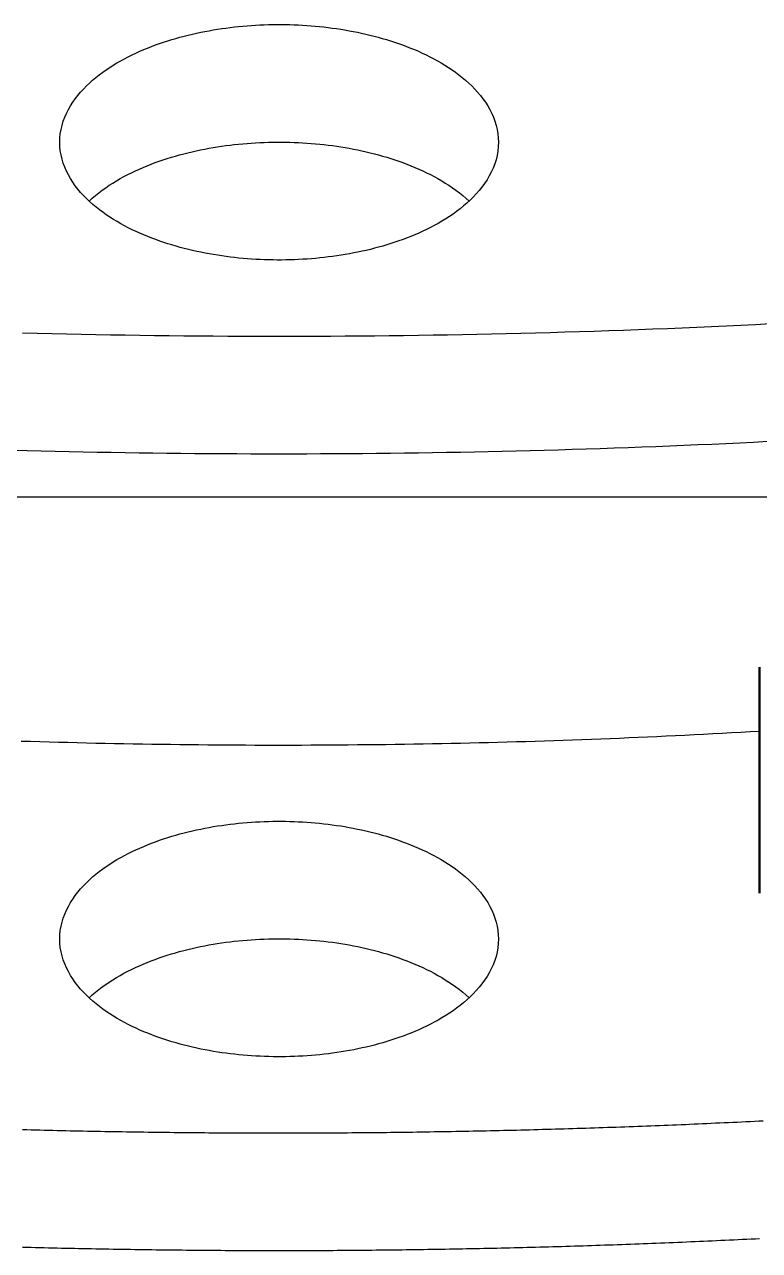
# Model space of a CAD drawing. Header units: millimetres. Extents: x 0 to 841, y 0 to 594.
# Drawn here: x 328.31 to 349.07, y 226.54 to 261.19 of the extents above; entities that cross this region are included whole.
import ezdxf

# ---------------------------------------------------------------- set-up
doc = ezdxf.new("R2010")
doc.units = ezdxf.units.MM
for name, color, linetype, lineweight in [('COTA', 7, 'CONTINUOUS', 25), ('FINA', 7, 'CONTINUOUS', 25), ('VIS', 7, 'CONTINUOUS', 50)]:
    doc.layers.add(name, color=color, linetype=linetype, lineweight=lineweight)

msp = doc.modelspace()

# ---------------------------------------------------------------- linework, layer by layer
at = {"layer": 'COTA'}
msp.add_line((351.626, 247.832), (158.317, 247.832), dxfattribs=at)
at = {"layer": 'FINA'}
for points in [[(329.302, 257.86), (329.306, 257.981), (329.318, 258.101), (329.338, 258.219), (329.366, 258.337), (329.401, 258.452), (329.442, 258.565), (329.491, 258.675), (329.545, 258.783), (329.605, 258.888), (329.669, 258.989), (329.739, 259.088), (329.812, 259.183), (329.89, 259.275), (329.971, 259.365), (330.055, 259.451), (330.143, 259.534), (330.232, 259.614), (330.325, 259.692), (330.419, 259.766), (330.516, 259.839), (330.614, 259.908), (330.714, 259.975), (330.816, 260.04), (330.919, 260.102), (331.024, 260.162), (331.129, 260.22), (331.236, 260.276), (331.344, 260.329), (331.453, 260.381), (331.563, 260.431), (331.674, 260.478), (331.785, 260.524), (331.897, 260.568), (332.01, 260.61), (332.124, 260.651), (332.238, 260.69), (332.352, 260.727), (332.467, 260.763), (332.583, 260.797), (332.699, 260.829), (332.816, 260.86), (332.932, 260.889), (333.05, 260.917), (333.167, 260.943), (333.285, 260.968), (333.403, 260.992), (333.522, 261.014), (333.641, 261.035), (333.759, 261.054), (333.879, 261.072), (333.998, 261.089), (334.118, 261.104), (334.237, 261.118), (334.357, 261.131), (334.477, 261.143), (334.597, 261.153), (334.717, 261.162), (334.838, 261.169), (334.958, 261.175), (335.078, 261.18), (335.199, 261.184), (335.319, 261.187), (335.44, 261.188), (335.56, 261.188), (335.681, 261.187), (335.801, 261.184), (335.922, 261.18), (336.042, 261.175), (336.162, 261.169), (336.283, 261.162), (336.403, 261.153), (336.523, 261.143), (336.643, 261.131), (336.763, 261.118), (336.882, 261.104), (337.002, 261.089), (337.121, 261.072), (337.241, 261.054), (337.359, 261.035), (337.478, 261.014), (337.597, 260.992), (337.715, 260.968), (337.833, 260.943), (337.95, 260.917), (338.068, 260.889), (338.184, 260.86), (338.301, 260.829), (338.417, 260.797), (338.533, 260.763), (338.648, 260.727), (338.762, 260.69), (338.876, 260.651), (338.99, 260.61), (339.103, 260.568), (339.215, 260.524), (339.326, 260.478), (339.437, 260.431), (339.547, 260.381), (339.656, 260.329), (339.764, 260.276), (339.871, 260.22), (339.976, 260.162), (340.081, 260.102), (340.184, 260.04), (340.286, 259.975), (340.386, 259.908), (340.484, 259.839), (340.581, 259.766), (340.675, 259.692), (340.768, 259.614), (340.857, 259.534), (340.945, 259.451), (341.029, 259.365), (341.11, 259.275), (341.188, 259.183), (341.261, 259.088), (341.331, 258.989), (341.395, 258.888), (341.455, 258.783), (341.509, 258.675), (341.558, 258.565), (341.599, 258.452), (341.634, 258.337), (341.662, 258.219), (341.682, 258.101), (341.694, 257.981), (341.698, 257.86)], [(339.883, 255.507), (339.776, 255.451), (339.668, 255.397), (339.559, 255.345), (339.449, 255.296), (339.339, 255.248), (339.227, 255.201), (339.115, 255.157), (339.002, 255.115), (338.888, 255.074), (338.774, 255.035), (338.66, 254.997), (338.544, 254.962), (338.429, 254.927), (338.312, 254.895), (338.196, 254.864), (338.079, 254.834), (337.962, 254.806), (337.844, 254.78), (337.726, 254.755), (337.608, 254.731), (337.489, 254.709), (337.37, 254.688), (337.251, 254.668), (337.132, 254.65), (337.012, 254.633), (336.893, 254.618), (336.773, 254.603), (336.653, 254.591), (336.533, 254.579), (336.413, 254.569), (336.292, 254.56), (336.172, 254.552), (336.051, 254.546), (335.931, 254.541), (335.81, 254.537), (335.69, 254.534), (335.569, 254.533), (335.448, 254.533), (335.328, 254.534), (335.207, 254.536), (335.087, 254.54), (334.966, 254.545), (334.845, 254.551), (334.725, 254.559), (334.605, 254.567), (334.485, 254.578), (334.364, 254.589), (334.244, 254.602), (334.125, 254.616), (334.005, 254.631), (333.885, 254.647), (333.766, 254.665), (333.647, 254.685), (333.528, 254.705), (333.41, 254.728), (333.291, 254.751), (333.173, 254.776), (333.055, 254.802), (332.938, 254.83), (332.821, 254.859), (332.704, 254.89), (332.588, 254.923), (332.472, 254.957), (332.357, 254.992), (332.242, 255.029), (332.128, 255.068), (332.014, 255.109), (331.901, 255.151), (331.789, 255.195), (331.677, 255.241), (331.567, 255.288), (331.457, 255.338), (331.348, 255.39), (331.24, 255.443), (331.133, 255.499), (331.027, 255.557), (330.922, 255.617), (330.819, 255.679), (330.717, 255.744), (330.617, 255.811), (330.518, 255.881), (330.421, 255.953), (330.327, 256.027), (330.234, 256.105), (330.144, 256.185), (330.057, 256.269), (329.972, 256.355), (329.891, 256.444), (329.814, 256.536), (329.74, 256.632), (329.67, 256.73), (329.605, 256.832), (329.545, 256.937), (329.491, 257.044), (329.443, 257.155), (329.401, 257.268), (329.366, 257.383), (329.338, 257.501), (329.318, 257.62), (329.306, 257.74), (329.302, 257.86)], [(330.129, 256.199), (330.219, 256.28), (330.311, 256.358), (330.406, 256.434), (330.502, 256.507), (330.601, 256.577), (330.701, 256.644), (330.803, 256.709), (330.906, 256.772), (331.011, 256.833), (331.117, 256.891), (331.224, 256.947), (331.332, 257.001), (331.441, 257.053), (331.551, 257.103), (331.662, 257.151), (331.774, 257.198), (331.886, 257.242), (331.999, 257.285), (332.113, 257.325), (332.227, 257.364), (332.342, 257.402), (332.458, 257.438), (332.574, 257.472), (332.69, 257.505), (332.807, 257.536), (332.924, 257.565), (333.042, 257.593), (333.16, 257.62), (333.278, 257.645), (333.397, 257.669), (333.516, 257.691), (333.635, 257.712), (333.754, 257.731), (333.873, 257.749), (333.993, 257.766), (334.113, 257.782), (334.233, 257.796), (334.353, 257.809), (334.474, 257.82), (334.594, 257.83), (334.715, 257.839), (334.835, 257.847), (334.956, 257.853), (335.077, 257.858), (335.198, 257.862), (335.319, 257.865), (335.44, 257.866), (335.56, 257.866), (335.681, 257.865), (335.802, 257.862), (335.923, 257.858), (336.044, 257.853), (336.165, 257.847), (336.285, 257.839), (336.406, 257.83), (336.526, 257.82), (336.647, 257.809), (336.767, 257.796), (336.887, 257.782), (337.007, 257.766), (337.127, 257.749), (337.246, 257.731), (337.365, 257.712), (337.484, 257.691), (337.603, 257.669), (337.722, 257.645), (337.84, 257.62), (337.958, 257.593), (338.076, 257.565), (338.193, 257.536), (338.31, 257.505), (338.426, 257.472), (338.542, 257.438), (338.658, 257.402), (338.773, 257.364), (338.887, 257.325), (339.001, 257.285), (339.114, 257.242), (339.226, 257.198), (339.338, 257.151), (339.449, 257.103), (339.559, 257.053), (339.668, 257.001), (339.776, 256.947), (339.883, 256.891), (339.989, 256.833), (340.094, 256.772), (340.197, 256.709), (340.299, 256.644), (340.399, 256.577), (340.498, 256.507), (340.594, 256.434), (340.689, 256.358), (340.781, 256.28), (340.871, 256.199)], [(341.698, 257.86), (341.694, 257.736), (341.681, 257.612), (341.659, 257.489), (341.63, 257.367), (341.593, 257.248), (341.548, 257.132), (341.497, 257.018), (341.439, 256.908), (341.375, 256.8), (341.307, 256.696), (341.233, 256.595), (341.155, 256.498), (341.073, 256.404), (340.988, 256.313), (340.899, 256.225), (340.807, 256.141), (340.712, 256.06), (340.615, 255.981), (340.516, 255.905), (340.415, 255.833), (340.312, 255.763), (340.207, 255.695), (340.1, 255.63), (339.992, 255.567), (339.883, 255.507)], [(328.247, 252.476), (328.661, 252.465), (329.075, 252.455), (329.49, 252.446), (329.904, 252.437), (330.318, 252.429), (330.733, 252.421), (331.147, 252.414), (331.561, 252.408), (331.976, 252.402), (332.39, 252.397), (332.804, 252.393), (333.219, 252.389), (333.633, 252.386), (334.048, 252.383), (334.462, 252.381), (334.876, 252.38), (335.291, 252.379), (335.705, 252.379), (336.12, 252.38), (336.534, 252.381), (336.948, 252.383), (337.363, 252.386), (337.777, 252.389), (338.192, 252.393), (338.606, 252.397), (339.02, 252.402), (339.435, 252.408), (339.849, 252.414), (340.263, 252.421), (340.678, 252.429), (341.092, 252.437), (341.506, 252.446), (341.921, 252.455), (342.335, 252.465), (342.749, 252.476), (343.163, 252.487), (343.578, 252.499), (343.992, 252.512), (344.406, 252.525), (344.82, 252.539), (345.234, 252.554), (345.649, 252.569), (346.063, 252.585), (346.477, 252.601), (346.891, 252.618), (347.305, 252.636), (347.719, 252.655), (348.133, 252.674), (348.547, 252.693), (348.961, 252.713), (349.374, 252.734)], [(327.989, 249.161), (328.383, 249.151), (328.778, 249.14), (329.173, 249.131), (329.568, 249.122), (329.962, 249.114), (330.357, 249.106), (330.752, 249.099), (331.147, 249.092), (331.542, 249.086), (331.936, 249.081), (332.331, 249.076), (332.726, 249.071), (333.121, 249.068), (333.516, 249.064), (333.91, 249.062), (334.305, 249.06), (334.7, 249.058), (335.095, 249.058), (335.49, 249.057), (335.885, 249.057), (336.28, 249.058), (336.674, 249.06), (337.069, 249.062), (337.464, 249.064), (337.859, 249.067), (338.254, 249.071), (338.649, 249.075), (339.043, 249.08), (339.438, 249.086), (339.833, 249.092), (340.228, 249.098), (340.623, 249.106), (341.017, 249.113), (341.412, 249.122), (341.807, 249.13), (342.202, 249.14), (342.596, 249.15), (342.991, 249.161), (343.386, 249.172), (343.78, 249.184), (344.175, 249.196), (344.57, 249.209), (344.964, 249.222), (345.359, 249.236), (345.753, 249.251), (346.148, 249.266), (346.542, 249.282), (346.937, 249.298), (347.331, 249.315), (347.726, 249.333), (348.12, 249.351), (348.515, 249.37), (348.909, 249.389), (349.303, 249.409)], [(349.077, 243.03), (349.074, 242.91)], [(349.074, 242.91), (349.077, 242.79)], [(349.074, 242.91), (349.074, 236.758)], [(328.208, 240.939), (328.472, 240.931), (328.736, 240.923), (329, 240.916), (329.264, 240.909), (329.528, 240.902), (329.792, 240.895), (330.057, 240.889), (330.321, 240.883), (330.585, 240.877), (330.849, 240.872), (331.113, 240.867), (331.377, 240.862), (331.642, 240.857), (331.906, 240.853), (332.17, 240.849), (332.434, 240.846), (332.699, 240.842), (332.963, 240.839), (333.227, 240.836), (333.491, 240.834), (333.756, 240.832), (334.02, 240.83), (334.284, 240.829), (334.548, 240.827), (334.812, 240.826), (335.077, 240.826), (335.341, 240.825), (335.605, 240.825), (335.869, 240.826), (336.134, 240.826), (336.398, 240.827), (336.662, 240.828), (336.926, 240.83), (337.191, 240.832), (337.455, 240.834), (337.719, 240.836), (337.983, 240.839), (338.248, 240.842), (338.512, 240.845), (338.776, 240.848), (339.04, 240.852), (339.304, 240.856), (339.569, 240.861), (339.833, 240.866), (340.097, 240.871), (340.361, 240.876), (340.625, 240.882), (340.89, 240.888), (341.154, 240.894), (341.418, 240.9), (341.682, 240.907), (341.946, 240.914), (342.21, 240.922), (342.475, 240.93), (342.739, 240.938), (343.003, 240.946), (343.267, 240.955), (343.531, 240.964), (343.795, 240.973), (344.059, 240.982), (344.323, 240.992), (344.587, 241.002), (344.851, 241.013), (345.115, 241.024), (345.379, 241.035), (345.643, 241.046), (345.907, 241.058), (346.171, 241.07), (346.435, 241.082), (346.699, 241.094), (346.963, 241.107), (347.227, 241.12), (347.491, 241.134), (347.755, 241.148), (348.019, 241.162), (348.283, 241.176), (348.546, 241.191), (348.81, 241.206), (349.074, 241.221)], [(329.302, 235.344), (329.306, 235.465), (329.318, 235.585), (329.338, 235.703), (329.366, 235.821), (329.401, 235.936), (329.442, 236.049), (329.491, 236.159), (329.545, 236.267), (329.605, 236.372), (329.669, 236.473), (329.739, 236.572), (329.812, 236.667), (329.89, 236.759), (329.971, 236.849), (330.055, 236.935), (330.143, 237.018), (330.232, 237.098), (330.325, 237.176), (330.419, 237.25), (330.516, 237.323), (330.614, 237.392), (330.714, 237.459), (330.816, 237.524), (330.919, 237.586), (331.024, 237.646), (331.129, 237.704), (331.236, 237.76), (331.344, 237.813), (331.453, 237.865), (331.563, 237.915), (331.674, 237.962), (331.785, 238.008), (331.897, 238.052), (332.01, 238.094), (332.124, 238.135), (332.238, 238.174), (332.352, 238.211), (332.467, 238.247), (332.583, 238.281), (332.699, 238.313), (332.816, 238.344), (332.932, 238.373), (333.05, 238.401), (333.167, 238.427), (333.285, 238.452), (333.403, 238.476), (333.522, 238.498), (333.641, 238.519), (333.759, 238.538), (333.879, 238.556), (333.998, 238.573), (334.118, 238.588), (334.237, 238.602), (334.357, 238.615), (334.477, 238.626), (334.597, 238.637), (334.717, 238.645), (334.838, 238.653), (334.958, 238.659), (335.078, 238.664), (335.199, 238.668), (335.319, 238.671), (335.44, 238.672), (335.56, 238.672), (335.681, 238.671), (335.801, 238.668), (335.922, 238.664), (336.042, 238.659), (336.162, 238.653), (336.283, 238.645), (336.403, 238.637), (336.523, 238.626), (336.643, 238.615), (336.763, 238.602), (336.882, 238.588), (337.002, 238.573), (337.121, 238.556), (337.241, 238.538), (337.359, 238.519), (337.478, 238.498), (337.597, 238.476), (337.715, 238.452), (337.833, 238.427), (337.95, 238.401), (338.068, 238.373), (338.184, 238.344), (338.301, 238.313), (338.417, 238.281), (338.533, 238.247), (338.648, 238.211), (338.762, 238.174), (338.876, 238.135), (338.99, 238.094), (339.103, 238.052), (339.215, 238.008), (339.326, 237.962), (339.437, 237.915), (339.547, 237.865), (339.656, 237.813), (339.764, 237.76), (339.871, 237.704), (339.976, 237.646), (340.081, 237.586), (340.184, 237.524), (340.286, 237.459), (340.386, 237.392), (340.484, 237.323), (340.581, 237.25), (340.675, 237.176), (340.768, 237.098), (340.857, 237.018), (340.945, 236.935), (341.029, 236.849), (341.11, 236.759), (341.188, 236.667), (341.261, 236.572), (341.331, 236.473), (341.395, 236.372), (341.455, 236.267), (341.509, 236.159), (341.558, 236.049), (341.599, 235.936), (341.634, 235.821), (341.662, 235.703), (341.682, 235.585), (341.694, 235.465), (341.698, 235.344)], [(349.074, 236.758), (349.077, 236.638)], [(339.883, 232.991), (339.776, 232.935), (339.668, 232.881), (339.559, 232.829), (339.449, 232.779), (339.339, 232.731), (339.227, 232.685), (339.115, 232.641), (339.002, 232.599), (338.888, 232.558), (338.774, 232.519), (338.66, 232.481), (338.544, 232.446), (338.429, 232.411), (338.312, 232.379), (338.196, 232.348), (338.079, 232.318), (337.962, 232.29), (337.844, 232.264), (337.726, 232.238), (337.608, 232.215), (337.489, 232.193), (337.37, 232.172), (337.251, 232.152), (337.132, 232.134), (337.012, 232.117), (336.893, 232.102), (336.773, 232.087), (336.653, 232.075), (336.533, 232.063), (336.413, 232.053), (336.292, 232.044), (336.172, 232.036), (336.051, 232.03), (335.931, 232.025), (335.81, 232.021), (335.69, 232.018), (335.569, 232.017), (335.448, 232.017), (335.328, 232.018), (335.207, 232.02), (335.087, 232.024), (334.966, 232.029), (334.845, 232.035), (334.725, 232.043), (334.605, 232.051), (334.485, 232.061), (334.364, 232.073), (334.244, 232.086), (334.125, 232.099), (334.005, 232.115), (333.885, 232.131), (333.766, 232.149), (333.647, 232.169), (333.528, 232.189), (333.41, 232.211), (333.291, 232.235), (333.173, 232.26), (333.055, 232.286), (332.938, 232.314), (332.821, 232.343), (332.704, 232.374), (332.588, 232.407), (332.472, 232.441), (332.357, 232.476), (332.242, 232.513), (332.128, 232.552), (332.014, 232.593), (331.901, 232.635), (331.789, 232.679), (331.677, 232.725), (331.567, 232.772), (331.457, 232.822), (331.348, 232.874), (331.24, 232.927), (331.133, 232.983), (331.027, 233.041), (330.922, 233.101), (330.819, 233.163), (330.717, 233.228), (330.617, 233.295), (330.518, 233.364), (330.421, 233.437), (330.327, 233.511), (330.234, 233.589), (330.144, 233.669), (330.057, 233.753), (329.972, 233.839), (329.891, 233.928), (329.814, 234.02), (329.74, 234.116), (329.67, 234.214), (329.605, 234.316), (329.545, 234.421), (329.491, 234.528), (329.443, 234.639), (329.401, 234.752), (329.366, 234.867), (329.338, 234.985), (329.318, 235.104), (329.306, 235.224), (329.302, 235.344)], [(330.129, 233.683), (330.219, 233.764), (330.311, 233.842), (330.406, 233.918), (330.502, 233.991), (330.601, 234.061), (330.701, 234.128), (330.803, 234.193), (330.906, 234.256), (331.011, 234.317), (331.117, 234.375), (331.224, 234.431), (331.332, 234.485), (331.441, 234.537), (331.551, 234.587), (331.662, 234.635), (331.774, 234.682), (331.886, 234.726), (331.999, 234.768), (332.113, 234.809), (332.227, 234.848), (332.342, 234.886), (332.458, 234.922), (332.574, 234.956), (332.69, 234.989), (332.807, 235.02), (332.924, 235.049), (333.042, 235.077), (333.16, 235.104), (333.278, 235.129), (333.397, 235.153), (333.516, 235.175), (333.635, 235.196), (333.754, 235.215), (333.873, 235.233), (333.993, 235.25), (334.113, 235.266), (334.233, 235.28), (334.353, 235.293), (334.474, 235.304), (334.594, 235.314), (334.715, 235.323), (334.835, 235.331), (334.956, 235.337), (335.077, 235.342), (335.198, 235.346), (335.319, 235.349), (335.44, 235.35), (335.56, 235.35), (335.681, 235.349), (335.802, 235.346), (335.923, 235.342), (336.044, 235.337), (336.165, 235.331), (336.285, 235.323), (336.406, 235.314), (336.526, 235.304), (336.647, 235.293), (336.767, 235.28), (336.887, 235.266), (337.007, 235.25), (337.127, 235.233), (337.246, 235.215), (337.365, 235.196), (337.484, 235.175), (337.603, 235.153), (337.722, 235.129), (337.84, 235.104), (337.958, 235.077), (338.076, 235.049), (338.193, 235.02), (338.31, 234.989), (338.426, 234.956), (338.542, 234.922), (338.658, 234.886), (338.773, 234.848), (338.887, 234.809), (339.001, 234.768), (339.114, 234.726), (339.226, 234.682), (339.338, 234.635), (339.449, 234.587), (339.559, 234.537), (339.668, 234.485), (339.776, 234.431), (339.883, 234.375), (339.989, 234.317), (340.094, 234.256), (340.197, 234.193), (340.299, 234.128), (340.399, 234.061), (340.498, 233.991), (340.594, 233.918), (340.689, 233.842), (340.781, 233.764), (340.871, 233.683)], [(341.698, 235.344), (341.694, 235.22), (341.681, 235.096), (341.659, 234.973), (341.63, 234.851), (341.593, 234.732), (341.548, 234.616), (341.497, 234.502), (341.439, 234.392), (341.375, 234.284), (341.307, 234.18), (341.233, 234.079), (341.155, 233.982), (341.073, 233.888), (340.988, 233.797), (340.899, 233.709), (340.807, 233.625), (340.712, 233.544), (340.615, 233.465), (340.516, 233.389), (340.415, 233.317), (340.312, 233.246), (340.207, 233.179), (340.1, 233.114), (339.992, 233.051), (339.883, 232.991)], [(328.248, 229.96), (328.37, 229.957), (328.493, 229.954), (328.615, 229.951), (328.738, 229.947), (328.86, 229.944), (328.982, 229.941), (329.105, 229.939), (329.227, 229.936), (329.35, 229.933), (329.472, 229.93), (329.595, 229.927), (329.717, 229.925), (329.839, 229.922), (329.962, 229.92), (330.084, 229.917), (330.207, 229.915), (330.329, 229.912), (330.452, 229.91), (330.574, 229.908), (330.696, 229.906), (330.819, 229.904), (330.941, 229.901), (331.064, 229.899), (331.186, 229.897), (331.309, 229.896), (331.431, 229.894), (331.553, 229.892), (331.676, 229.89), (331.798, 229.888), (331.921, 229.887), (332.043, 229.885), (332.166, 229.884), (332.288, 229.882), (332.411, 229.881), (332.533, 229.879), (332.655, 229.878), (332.778, 229.877), (332.9, 229.876), (333.023, 229.875), (333.145, 229.873), (333.268, 229.872), (333.39, 229.871), (333.513, 229.87), (333.635, 229.87), (333.757, 229.869), (333.88, 229.868), (334.002, 229.867), (334.125, 229.867), (334.247, 229.866), (334.37, 229.866), (334.492, 229.865), (334.615, 229.865), (334.737, 229.864), (334.86, 229.864), (334.982, 229.864), (335.104, 229.864), (335.227, 229.863), (335.349, 229.863), (335.472, 229.863), (335.594, 229.863), (335.717, 229.863), (335.839, 229.863), (335.962, 229.864), (336.084, 229.864), (336.207, 229.864), (336.329, 229.864), (336.451, 229.865), (336.574, 229.865), (336.696, 229.866), (336.819, 229.866), (336.941, 229.867), (337.064, 229.868), (337.186, 229.868), (337.309, 229.869), (337.431, 229.87), (337.554, 229.871), (337.676, 229.872), (337.798, 229.873), (337.921, 229.874), (338.043, 229.875), (338.166, 229.876), (338.288, 229.878), (338.411, 229.879), (338.533, 229.88), (338.656, 229.882), (338.778, 229.883), (338.9, 229.885), (339.023, 229.886), (339.145, 229.888), (339.268, 229.889), (339.39, 229.891), (339.513, 229.893), (339.635, 229.895), (339.758, 229.897), (339.88, 229.899), (340.002, 229.901), (340.125, 229.903), (340.247, 229.905), (340.37, 229.907), (340.492, 229.909), (340.615, 229.911), (340.737, 229.914), (340.859, 229.916), (340.982, 229.919), (341.104, 229.921), (341.227, 229.924), (341.349, 229.926), (341.472, 229.929), (341.594, 229.932), (341.716, 229.934), (341.839, 229.937), (341.961, 229.94), (342.084, 229.943), (342.206, 229.946), (342.329, 229.949), (342.451, 229.952), (342.573, 229.955), (342.696, 229.959), (342.818, 229.962), (342.941, 229.965), (343.063, 229.969), (343.185, 229.972), (343.308, 229.976), (343.43, 229.979), (343.553, 229.983), (343.675, 229.986), (343.797, 229.99), (343.92, 229.994), (344.042, 229.998), (344.165, 230.002), (344.287, 230.005), (344.409, 230.009), (344.532, 230.014), (344.654, 230.018), (344.777, 230.022), (344.899, 230.026), (345.021, 230.03), (345.144, 230.035), (345.266, 230.039), (345.388, 230.043), (345.511, 230.048), (345.633, 230.052), (345.756, 230.057), (345.878, 230.062), (346, 230.066), (346.123, 230.071), (346.245, 230.076), (346.367, 230.081), (346.49, 230.086), (346.612, 230.091), (346.734, 230.096), (346.857, 230.101), (346.979, 230.106), (347.101, 230.111), (347.224, 230.117), (347.346, 230.122), (347.468, 230.127), (347.591, 230.133), (347.713, 230.138), (347.835, 230.144), (347.958, 230.149), (348.08, 230.155), (348.202, 230.161), (348.325, 230.167), (348.447, 230.172), (348.569, 230.178), (348.692, 230.184), (348.814, 230.19), (348.936, 230.196), (349.059, 230.202), (349.181, 230.209)], [(328.253, 226.638), (328.375, 226.635), (328.497, 226.632), (328.619, 226.628), (328.74, 226.625), (328.862, 226.622), (328.984, 226.619), (329.106, 226.616), (329.227, 226.614), (329.349, 226.611), (329.471, 226.608), (329.593, 226.605), (329.715, 226.603), (329.836, 226.6), (329.958, 226.598), (330.08, 226.595), (330.202, 226.593), (330.324, 226.591), (330.445, 226.588), (330.567, 226.586), (330.689, 226.584), (330.811, 226.582), (330.933, 226.58), (331.054, 226.578), (331.176, 226.576), (331.298, 226.574), (331.42, 226.572), (331.542, 226.57), (331.664, 226.568), (331.785, 226.567), (331.907, 226.565), (332.029, 226.563), (332.151, 226.562), (332.273, 226.56), (332.394, 226.559), (332.516, 226.558), (332.638, 226.556), (332.76, 226.555), (332.882, 226.554), (333.003, 226.553), (333.125, 226.552), (333.247, 226.551), (333.369, 226.55), (333.491, 226.549), (333.613, 226.548), (333.734, 226.547), (333.856, 226.546), (333.978, 226.545), (334.1, 226.545), (334.222, 226.544), (334.344, 226.544), (334.465, 226.543), (334.587, 226.543), (334.709, 226.542), (334.831, 226.542), (334.953, 226.542), (335.074, 226.542), (335.196, 226.541), (335.318, 226.541), (335.44, 226.541), (335.562, 226.541), (335.684, 226.541), (335.805, 226.541), (335.927, 226.542), (336.049, 226.542), (336.171, 226.542), (336.293, 226.542), (336.414, 226.543), (336.536, 226.543), (336.658, 226.544), (336.78, 226.544), (336.902, 226.545), (337.024, 226.545), (337.145, 226.546), (337.267, 226.547), (337.389, 226.548), (337.511, 226.549), (337.633, 226.55), (337.755, 226.551), (337.876, 226.552), (337.998, 226.553), (338.12, 226.554), (338.242, 226.555), (338.364, 226.556), (338.485, 226.558), (338.607, 226.559), (338.729, 226.56), (338.851, 226.562), (338.973, 226.563), (339.095, 226.565), (339.216, 226.567), (339.338, 226.568), (339.46, 226.57), (339.582, 226.572), (339.704, 226.574), (339.825, 226.576), (339.947, 226.578), (340.069, 226.58), (340.191, 226.582), (340.313, 226.584), (340.434, 226.586), (340.556, 226.588), (340.678, 226.591), (340.8, 226.593), (340.922, 226.595), (341.043, 226.598), (341.165, 226.6), (341.287, 226.603), (341.409, 226.605), (341.531, 226.608), (341.652, 226.611), (341.774, 226.614), (341.896, 226.617), (342.018, 226.619), (342.14, 226.622), (342.261, 226.625), (342.383, 226.628), (342.505, 226.632), (342.627, 226.635), (342.748, 226.638), (342.87, 226.641), (342.992, 226.645), (343.114, 226.648), (343.236, 226.651), (343.357, 226.655), (343.479, 226.658), (343.601, 226.662), (343.723, 226.666), (343.844, 226.669), (343.966, 226.673), (344.088, 226.677), (344.21, 226.681), (344.331, 226.685), (344.453, 226.689), (344.575, 226.693), (344.697, 226.697), (344.818, 226.701), (344.94, 226.705), (345.062, 226.71), (345.184, 226.714), (345.305, 226.718), (345.427, 226.723), (345.549, 226.727), (345.671, 226.732), (345.792, 226.736), (345.914, 226.741), (346.036, 226.746), (346.158, 226.751), (346.279, 226.755), (346.401, 226.76), (346.523, 226.765), (346.645, 226.77), (346.766, 226.775), (346.888, 226.78), (347.01, 226.785), (347.131, 226.791), (347.253, 226.796), (347.375, 226.801), (347.496, 226.807), (347.618, 226.812), (347.74, 226.817), (347.862, 226.823), (347.983, 226.829), (348.105, 226.834), (348.227, 226.84), (348.348, 226.846), (348.47, 226.851), (348.592, 226.857), (348.713, 226.863), (348.835, 226.869), (348.957, 226.875), (349.078, 226.881)]]:
    msp.add_lwpolyline(points, dxfattribs=at)
at = {"layer": 'VIS'}
for points in [[(349.077, 243.03), (349.074, 242.91)], [(349.074, 242.91), (349.077, 242.79)], [(349.074, 242.91), (349.074, 236.758)], [(349.074, 236.758), (349.077, 236.638)]]:
    msp.add_lwpolyline(points, dxfattribs=at)

doc.saveas('drawing.dxf')
